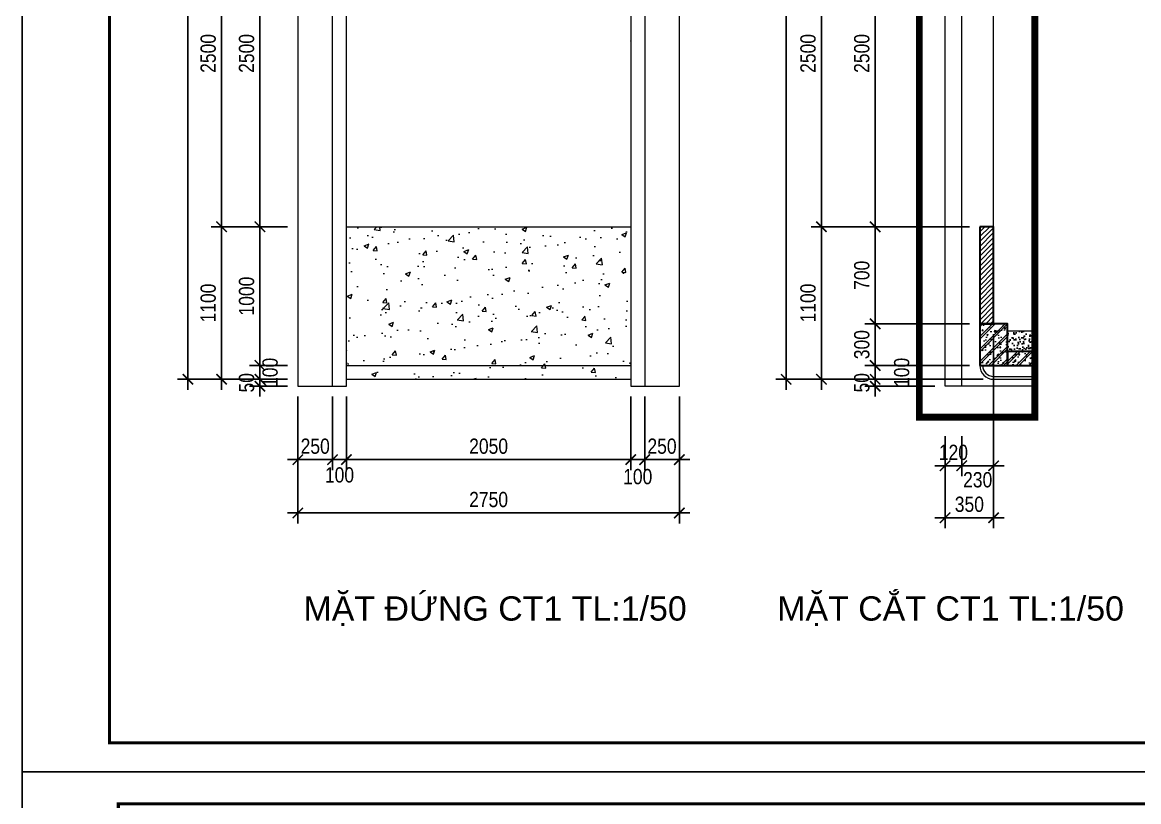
# Model space of a CAD drawing. Header units: inches. Extents: x 236662 to 497023, y -248575 to 81795.
# Drawn here: x 282445 to 290492, y -147477 to -141857 of the extents above; entities that cross this region are included whole.
import ezdxf
from ezdxf.xclip import XClip

# ---------------------------------------------------------------- set-up
doc = ezdxf.new("R2010")
doc.units = ezdxf.units.IN
doc.header["$LTSCALE"] = 10
doc.header["$MEASUREMENT"] = 0
doc.header["$XCLIPFRAME"] = 2
doc.linetypes.add('ACAD_ISO02W100', pattern=[15, 12, -3])
for name, color, linetype in [('01. HP_TEXT', 9, 'Continuous'), ('04. HP_CUA', 153, 'Continuous'), ('07. HP_KY HIEU', 43, 'Continuous'), ('08. HP_DIM', 118, 'Continuous'), ('hach', 7, 'Continuous')]:
    doc.layers.add(name, color=color, linetype=linetype)
for name, color, linetype, lineweight in [('02. HP_BE TONG', 1, 'Continuous', 35), ('03. HP_TUONG', 2, 'Continuous', 35), ('06. HP_THAY 1', 134, 'Continuous', 15), ('06. HP_THAY 2', 147, 'Continuous', 13), ('09_HP_HATCH', 8, 'Continuous', 5)]:
    doc.layers.add(name, color=color, linetype=linetype, lineweight=lineweight)
doc.layers.add('Tpl_Bound', color=1, linetype='Continuous', plot=False)
doc.styles.add('TEXT (none)', font='Arial.ttf')
doc.styles.add('text2', font='VHELVCN.TTF')
doc.dimstyles.new('AL-100 (1-50)', dxfattribs={"dimscale": 0.5, "dimtxt": 220, "dimasz": 150, "dimexe": 150, "dimexo": 150, "dimgap": 80, "dimtad": 1, "dimdec": 0, "dimzin": 9, "dimtxsty": 'text2', "dimblk": 'ARCHTICK', "dimcen": 1, "dimdle": 150, "dimclrd": 256, "dimclre": 256, "dimclrt": 7, "dimadec": 0, "dimazin": 0, "dimtfac": 1, "dimtdec": 0, "dimtix": 1, "dimtmove": 2, "dimatfit": 3, "dimldrblk": 'ARCHTICK', "dimfxl": 1, "dimtolj": 1, "dimtzin": 0, "dimlwd": -1, "dimlwe": -1, "dimarcsym": 0})

# ---------------------------------------------------------------- blocks, each defined once
blk = doc.blocks.new('KHUNG TEN A-3')
at = {"layer": '02. HP_BE TONG', "color": 1, "const_width": 0.5}
blk.add_lwpolyline([(15, 5), (415, 5), (415, 292), (15, 292)], close=True, dxfattribs=at)
at = {"layer": '06. HP_THAY 1'}
blk.add_lwpolyline([(0, 297), (420, 297), (420, 0), (0, 0)], close=True, dxfattribs=at)
at = {"layer": 'Defpoints'}
blk.add_lwpolyline([(0, 0), (420, 0), (420, 297), (0, 297)], close=True, dxfattribs=at)
blk = doc.blocks.new('_ArchTick')
at = {"color": 0, "linetype": 'ByBlock', "const_width": 0.15}
blk.add_lwpolyline([(-0.5, -0.5), (0.5, 0.5)], dxfattribs=at)
blk = doc.blocks.new('*D375')
at = {"layer": '08. HP_DIM', "transparency": 16777216}
for p, q in [((284430.9, -144556.5), (284430.9, -145085.7)), ((284680.9, -144556.5), (284680.9, -145085.7)), ((284430.9, -145010.7), (284355.9, -145010.7)), ((284430.9, -145010.7), (284680.9, -145010.7)), ((284680.9, -145010.7), (284755.9, -145010.7))]:
    blk.add_line(p, q, dxfattribs=at)
at = {"layer": 'Defpoints', "color": 0, "transparency": 16777216}
for p in [(284430.9, -144481.5), (284680.9, -144481.5), (284680.9, -145010.7)]:
    blk.add_point(p, dxfattribs=at)
at = {"layer": '08. HP_DIM', "transparency": 16777216, "xscale": 75, "yscale": 75, "zscale": 75}
blk.add_blockref('_ArchTick', (284430.9, -145010.7), dxfattribs=at)
at = {"layer": '08. HP_DIM', "transparency": 16777216, "xscale": 75, "yscale": 75, "zscale": 75, "rotation": 180}
blk.add_blockref('_ArchTick', (284680.9, -145010.7), dxfattribs=at)
at = {"layer": '08. HP_DIM', "color": 7, "transparency": 16777216, "insert": (284555.9, -144914.5), "char_height": 110, "attachment_point": 5, "style": 'text2'}
blk.add_mtext('\\A1;250', dxfattribs=at)
blk = doc.blocks.new('*D376')
at = {"layer": '08. HP_DIM', "transparency": 16777216}
for p, q in [((284680.9, -144556.5), (284680.9, -145085.7)), ((284780.9, -144556.5), (284780.9, -145085.7)), ((284605.9, -145010.7), (284855.9, -145010.7))]:
    blk.add_line(p, q, dxfattribs=at)
at = {"layer": 'Defpoints', "color": 0, "transparency": 16777216}
for p in [(284680.9, -144481.5), (284780.9, -144481.5), (284780.9, -145010.7)]:
    blk.add_point(p, dxfattribs=at)
at = {"layer": '08. HP_DIM', "transparency": 16777216, "xscale": 75, "yscale": 75, "zscale": 75, "rotation": 180}
blk.add_blockref('_ArchTick', (284680.9, -145010.7), dxfattribs=at)
at = {"layer": '08. HP_DIM', "transparency": 16777216, "xscale": 75, "yscale": 75, "zscale": 75}
blk.add_blockref('_ArchTick', (284780.9, -145010.7), dxfattribs=at)
at = {"layer": '08. HP_DIM', "color": 7, "transparency": 16777216, "insert": (284730.9, -145121.8), "char_height": 110, "attachment_point": 5, "style": 'text2'}
blk.add_mtext('\\A1;100', dxfattribs=at)
blk = doc.blocks.new('*D377')
at = {"layer": '08. HP_DIM', "transparency": 16777216}
for p, q in [((284780.9, -144556.5), (284780.9, -145085.7)), ((286830.9, -144556.5), (286830.9, -145085.7)), ((284705.9, -145010.7), (286905.9, -145010.7))]:
    blk.add_line(p, q, dxfattribs=at)
at = {"layer": 'Defpoints', "color": 0, "transparency": 16777216}
for p in [(284780.9, -144481.5), (286830.9, -144481.5), (286830.9, -145010.7)]:
    blk.add_point(p, dxfattribs=at)
at = {"layer": '08. HP_DIM', "transparency": 16777216, "xscale": 75, "yscale": 75, "zscale": 75, "rotation": 180}
blk.add_blockref('_ArchTick', (284780.9, -145010.7), dxfattribs=at)
at = {"layer": '08. HP_DIM', "transparency": 16777216, "xscale": 75, "yscale": 75, "zscale": 75}
blk.add_blockref('_ArchTick', (286830.9, -145010.7), dxfattribs=at)
at = {"layer": '08. HP_DIM', "color": 7, "transparency": 16777216, "insert": (285805.9, -144914.5), "char_height": 110, "attachment_point": 5, "style": 'text2'}
blk.add_mtext('\\A1;2050', dxfattribs=at)
blk = doc.blocks.new('*D378')
at = {"layer": '08. HP_DIM', "transparency": 16777216}
for p, q in [((286830.9, -144556.5), (286830.9, -145085.7)), ((286930.9, -144556.5), (286930.9, -145085.7)), ((286755.9, -145010.7), (287005.9, -145010.7))]:
    blk.add_line(p, q, dxfattribs=at)
at = {"layer": 'Defpoints', "color": 0, "transparency": 16777216}
for p in [(286830.9, -144481.5), (286930.9, -144481.5), (286930.9, -145010.7)]:
    blk.add_point(p, dxfattribs=at)
at = {"layer": '08. HP_DIM', "transparency": 16777216, "xscale": 75, "yscale": 75, "zscale": 75, "rotation": 180}
blk.add_blockref('_ArchTick', (286830.9, -145010.7), dxfattribs=at)
at = {"layer": '08. HP_DIM', "transparency": 16777216, "xscale": 75, "yscale": 75, "zscale": 75}
blk.add_blockref('_ArchTick', (286930.9, -145010.7), dxfattribs=at)
at = {"layer": '08. HP_DIM', "color": 7, "transparency": 16777216, "insert": (286880.9, -145133.9), "char_height": 110, "attachment_point": 5, "style": 'text2'}
blk.add_mtext('\\A1;100', dxfattribs=at)
blk = doc.blocks.new('*D379')
at = {"layer": '08. HP_DIM', "transparency": 16777216}
for p, q in [((286930.9, -144556.5), (286930.9, -145085.7)), ((287180.9, -144556.5), (287180.9, -145085.7)), ((286930.9, -145010.7), (286855.9, -145010.7)), ((286930.9, -145010.7), (287180.9, -145010.7)), ((287180.9, -145010.7), (287255.9, -145010.7))]:
    blk.add_line(p, q, dxfattribs=at)
at = {"layer": 'Defpoints', "color": 0, "transparency": 16777216}
for p in [(286930.9, -144481.5), (287180.9, -144481.5), (287180.9, -145010.7)]:
    blk.add_point(p, dxfattribs=at)
at = {"layer": '08. HP_DIM', "transparency": 16777216, "xscale": 75, "yscale": 75, "zscale": 75}
blk.add_blockref('_ArchTick', (286930.9, -145010.7), dxfattribs=at)
at = {"layer": '08. HP_DIM', "transparency": 16777216, "xscale": 75, "yscale": 75, "zscale": 75, "rotation": 180}
blk.add_blockref('_ArchTick', (287180.9, -145010.7), dxfattribs=at)
at = {"layer": '08. HP_DIM', "color": 7, "transparency": 16777216, "insert": (287055.9, -144914.5), "char_height": 110, "attachment_point": 5, "style": 'text2'}
blk.add_mtext('\\A1;250', dxfattribs=at)
blk = doc.blocks.new('*D372')
at = {"layer": '08. HP_DIM', "transparency": 16777216}
for p, q in [((284157.6, -144431.5), (284157.6, -144356.5)), ((284355.9, -144431.5), (284082.6, -144431.5)), ((284157.6, -144481.5), (284157.6, -144431.5)), ((284355.9, -144481.5), (284082.6, -144481.5)), ((284157.6, -144481.5), (284157.6, -144556.5))]:
    blk.add_line(p, q, dxfattribs=at)
at = {"layer": 'Defpoints', "color": 0, "transparency": 16777216}
for p in [(284157.6, -144431.5), (284430.9, -144431.5), (284430.9, -144481.5)]:
    blk.add_point(p, dxfattribs=at)
at = {"layer": '08. HP_DIM', "transparency": 16777216, "xscale": 75, "yscale": 75, "zscale": 75}
for p, rotation in [((284157.6, -144431.5), 270), ((284157.6, -144481.5), 90)]:
    blk.add_blockref('_ArchTick', p, dxfattribs=dict(at, rotation=rotation))
at = {"layer": '08. HP_DIM', "color": 7, "transparency": 16777216, "insert": (284061.4, -144456.5), "char_height": 110, "attachment_point": 5, "rotation": 90, "style": 'text2'}
blk.add_mtext('\\A1;50', dxfattribs=at)
blk = doc.blocks.new('*D366')
at = {"layer": '08. HP_DIM', "transparency": 16777216}
for p, q in [((284157.6, -144506.5), (284157.6, -144256.5)), ((284355.9, -144331.5), (284082.6, -144331.5)), ((284355.9, -144431.5), (284082.6, -144431.5))]:
    blk.add_line(p, q, dxfattribs=at)
at = {"layer": 'Defpoints', "color": 0, "transparency": 16777216}
for p in [(284157.6, -144331.5), (284430.9, -144331.5), (284430.9, -144431.5)]:
    blk.add_point(p, dxfattribs=at)
at = {"layer": '08. HP_DIM', "transparency": 16777216, "xscale": 75, "yscale": 75, "zscale": 75}
for p, rotation in [((284157.6, -144331.5), 90), ((284157.6, -144431.5), 270)]:
    blk.add_blockref('_ArchTick', p, dxfattribs=dict(at, rotation=rotation))
at = {"layer": '08. HP_DIM', "color": 7, "transparency": 16777216, "insert": (284230.9, -144381.5), "char_height": 110, "attachment_point": 5, "rotation": 90, "style": 'text2'}
blk.add_mtext('\\A1;100', dxfattribs=at)
blk = doc.blocks.new('*D367')
at = {"layer": '08. HP_DIM', "transparency": 16777216}
for p, q in [((284157.6, -144406.5), (284157.6, -143256.5)), ((284355.9, -143331.5), (284082.6, -143331.5)), ((284355.9, -144331.5), (284082.6, -144331.5))]:
    blk.add_line(p, q, dxfattribs=at)
at = {"layer": 'Defpoints', "color": 0, "transparency": 16777216}
for p in [(284157.6, -143331.5), (284430.9, -143331.5), (284430.9, -144331.5)]:
    blk.add_point(p, dxfattribs=at)
at = {"layer": '08. HP_DIM', "transparency": 16777216, "xscale": 75, "yscale": 75, "zscale": 75}
for p, rotation in [((284157.6, -143331.5), 90), ((284157.6, -144331.5), 270)]:
    blk.add_blockref('_ArchTick', p, dxfattribs=dict(at, rotation=rotation))
at = {"layer": '08. HP_DIM', "color": 7, "transparency": 16777216, "insert": (284061.4, -143831.5), "char_height": 110, "attachment_point": 5, "rotation": 90, "style": 'text2'}
blk.add_mtext('\\A1;1000', dxfattribs=at)
blk = doc.blocks.new('*D368')
at = {"layer": '08. HP_DIM', "transparency": 16777216}
for p, q in [((284157.6, -143406.5), (284157.6, -140756.5)), ((284355.9, -140831.5), (284082.6, -140831.5)), ((284355.9, -143331.5), (284082.6, -143331.5))]:
    blk.add_line(p, q, dxfattribs=at)
at = {"layer": 'Defpoints', "color": 0, "transparency": 16777216}
for p in [(284157.6, -140831.5), (284430.9, -140831.5), (284430.9, -143331.5)]:
    blk.add_point(p, dxfattribs=at)
at = {"layer": '08. HP_DIM', "transparency": 16777216, "xscale": 75, "yscale": 75, "zscale": 75}
for p, rotation in [((284157.6, -140831.5), 90), ((284157.6, -143331.5), 270)]:
    blk.add_blockref('_ArchTick', p, dxfattribs=dict(at, rotation=rotation))
at = {"layer": '08. HP_DIM', "color": 7, "transparency": 16777216, "insert": (284061.4, -142081.5), "char_height": 110, "attachment_point": 5, "rotation": 90, "style": 'text2'}
blk.add_mtext('\\A1;2500', dxfattribs=at)
blk = doc.blocks.new('*D371')
at = {"layer": '08. HP_DIM', "transparency": 16777216}
for p, q in [((283880.9, -143256.5), (283880.9, -144506.5)), ((284355.9, -143331.5), (283805.9, -143331.5)), ((284355.9, -144431.5), (283805.9, -144431.5))]:
    blk.add_line(p, q, dxfattribs=at)
at = {"layer": 'Defpoints', "color": 0, "transparency": 16777216}
for p in [(284430.9, -143331.5), (283880.9, -144431.5), (284430.9, -144431.5)]:
    blk.add_point(p, dxfattribs=at)
at = {"layer": '08. HP_DIM', "transparency": 16777216, "xscale": 75, "yscale": 75, "zscale": 75}
for p, rotation in [((283880.9, -143331.5), 90), ((283880.9, -144431.5), 270)]:
    blk.add_blockref('_ArchTick', p, dxfattribs=dict(at, rotation=rotation))
at = {"layer": '08. HP_DIM', "color": 7, "transparency": 16777216, "insert": (283784.7, -143881.5), "char_height": 110, "attachment_point": 5, "rotation": 90, "style": 'text2'}
blk.add_mtext('\\A1;1100', dxfattribs=at)
blk = doc.blocks.new('*D384')
at = {"layer": '08. HP_DIM', "transparency": 16777216}
for p, q in [((284430.9, -144556.5), (284430.9, -145470.3)), ((287180.9, -144556.5), (287180.9, -145470.3)), ((284355.9, -145395.3), (287255.9, -145395.3))]:
    blk.add_line(p, q, dxfattribs=at)
at = {"layer": 'Defpoints', "color": 0, "transparency": 16777216}
for p in [(284430.9, -144481.5), (287180.9, -144481.5), (287180.9, -145395.3)]:
    blk.add_point(p, dxfattribs=at)
at = {"layer": '08. HP_DIM', "transparency": 16777216, "xscale": 75, "yscale": 75, "zscale": 75, "rotation": 180}
blk.add_blockref('_ArchTick', (284430.9, -145395.3), dxfattribs=at)
at = {"layer": '08. HP_DIM', "transparency": 16777216, "xscale": 75, "yscale": 75, "zscale": 75}
blk.add_blockref('_ArchTick', (287180.9, -145395.3), dxfattribs=at)
at = {"layer": '08. HP_DIM', "color": 7, "transparency": 16777216, "insert": (285805.9, -145299.1), "char_height": 110, "attachment_point": 5, "style": 'text2'}
blk.add_mtext('\\A1;2750', dxfattribs=at)
blk = doc.blocks.new('ÁD221234RRE')
at = {"layer": '09_HP_HATCH'}
h = blk.add_hatch(dxfattribs=at)
h.set_pattern_fill('CHAU-01', color=256, scale=15, pattern_type=2)
h.set_pattern_definition([(50, (-55276.965, -37444.2), (107.58903, -9.41282), [11.25, -123.75]), (355, (-55276.97, -37444.2), (-20.8127, 112.82882), [9, -99]), (100.4514, (-55268, -37444.99), (86.7764, 103.41593), [9.56103, -105.17132]), (46.1842, (-55276.97, -37414.2), (160.08616, -24.82785), [16.875, -185.625]), (96.6356, (-55263.62, -37416.27), (140.1994, 146.11768), [14.34154, -157.75695]), (351.1842, (-55276.97, -37414.2), (140.1993, 146.1178), [13.5, -148.5]), (21, (-55261.965, -37421.7), (89.53606, -60.39283), [11.25, -123.75]), (326, (-55261.97, -37421.7), (36.4973, 108.7725), [9, -99]), (71.4514, (-55254.5, -37426.73), (126.0334, 48.37957), [9.56103, -105.17132]), (37.5, (-55276.965, -37444.2), (1.823978, 49.934078), [0, -97.8, 0, -100.5, 0, -99.375]), (7.5, (-55276.965, -37444.2), (39.46043, 59.161757), [0, -57.3, 0, -95.55, 0, -37.875]), (327.5, (-55310.415, -37444.2), (80.073365, -3.38323), [0, -37.5, 0, -117, 0, -155.25]), (317.5, (-55325.415, -37444.2), (87.477925, 15.01575), [0, -48.75, 0, -77.7, 0, -110.25]), (45, (-55276.965, -37444.2), (-45.07806, 45.07806), []), (45, (-55276.965, -37425.827), (-45.07806, 45.07806), [])])
h.paths.add_polyline_path([(0, -300), (200, -300), (200, 0), (0, 0)])
at = {"layer": '02. HP_BE TONG'}
blk.add_lwpolyline([(0, -300), (200, -300), (200, 0), (0, 0)], close=True, dxfattribs=at)
blk = doc.blocks.new('MATCAT 1-1')
at = {"layer": '09_HP_HATCH'}
h = blk.add_hatch(dxfattribs=at)
h.set_pattern_fill('ANSI31', color=8, scale=200)
h.paths.add_polyline_path([(-14850, 3950), (-15000, 3950), (-15000, 3100), (-14850, 3100)])
h.paths.add_polyline_path([(-15850, 5000), (-15950, 5000), (-15950, 4300), (-15850, 4300)])
h = blk.add_hatch(dxfattribs=at)
h.set_pattern_fill('CHAU-01', color=256, scale=15, pattern_type=2)
h.set_pattern_definition([(50, (-157386.48, -74841.05), (107.589027, -9.41282), [11.25, -123.75]), (355, (-157386.48, -74841.05), (-20.8127, 112.82882), [9, -99]), (100.4514, (-157377.52, -74841.83), (86.77641, 103.41593), [9.56103, -105.17132]), (46.1842, (-157386.48, -74811.05), (160.08616, -24.82785), [16.875, -185.625]), (96.6356, (-157373.14, -74813.12), (140.1994, 146.11768), [14.34154, -157.75695]), (351.1842, (-157386.48, -74811.05), (140.1993, 146.11779), [13.5, -148.5]), (21, (-157371.48, -74818.55), (89.53606, -60.392834), [11.25, -123.75]), (326, (-157371.48, -74818.55), (36.4973, 108.77251), [9, -99]), (71.4514, (-157364.02, -74823.58), (126.033394, 48.379575), [9.56103, -105.17132]), (37.5, (-157386.483, -74841.05), (1.823978, 49.934078), [0, -97.8, 0, -100.5, 0, -99.375]), (7.5, (-157386.483, -74841.05), (39.46043, 59.161757), [0, -57.3, 0, -95.55, 0, -37.875]), (327.5, (-157419.933, -74841.05), (80.073365, -3.383231), [0, -37.5, 0, -117, 0, -155.25]), (317.5, (-157434.93, -74841.05), (87.477925, 15.015747), [0, -48.75, 0, -77.7, 0, -110.25]), (45, (-157386.483, -74841.05), (-45.078057, 45.078057), []), (45, (-157386.483, -74822.674), (-45.078057, 45.078057), [])])
h.paths.add_polyline_path([(-15750, 4100), (-15750, 4000), (-15000, 4000), (-15000, 4100)])
at = {"layer": 'hach'}
h = blk.add_hatch(dxfattribs=at)
h.set_pattern_fill('AR-SAND', color=8, scale=25, angle=45)
h.set_pattern_definition([(82.5, (-14800, -2011), (-35.17533, 32.94818), [0, -38, 0, -42.5, 0, -40.625]), (52.5, (-14800, -2011), (-18.60344, 81.1745), [0, -20.5, 0, -34.25, 0, -13.125]), (12.5, (-14821.744, -2032.744), (54.95073, 55.1508), [0, -12.5, 0, -45, 0, -58.75]), (2.5, (-14821.744, -2032.744), (37.62605, 68.6566), [0, -6.25, 0, -29.5, 0, -33.75])])
h.paths.add_polyline_path([(-15000, 4250), (-15750, 4250), (-15750, 4100), (-15000, 4100)])
at = {"layer": '02. HP_BE TONG'}
blk.add_lwpolyline([(-15750, 4100), (-15750, 4000), (-15000, 4000), (-15000, 4100)], close=True, dxfattribs=at)
at = {"layer": '03. HP_TUONG'}
blk.add_lwpolyline([(-15950, 5000), (-15950, 4300), (-15850, 4300), (-15850, 5000)], close=True, dxfattribs=at)
at = {"layer": '06. HP_THAY 1'}
for p, q in [((-16200, 3850), (-16200, 11200)), ((-16080, 3850), (-16080, 10850)), ((-15850, 5000), (-15850, 7500)), ((-15850, 3920), (-15000, 3920)), ((-15850, 3900), (-15000, 3900)), ((-15850, 3850), (-15850, 3900)), ((-15000, 3850), (-16200, 3850))]:
    blk.add_line(p, q, dxfattribs=at)
for radius in [100, 80]:
    blk.add_arc((-15850, 4000), radius, 180, 270, dxfattribs=at)
at = {"layer": '06. HP_THAY 2'}
for p, q in [((-15750, 4250), (-15000, 4250)), ((-15750, 4000), (-15000, 4000, -4))]:
    blk.add_line(p, q, dxfattribs=at)
blk.add_blockref('ÁD221234RRE', (-15950, 4300), dxfattribs=at)
blk = doc.blocks.new('*D386')
at = {"layer": '08. HP_DIM', "transparency": 16777216}
for p, q in [((288592.6, -144431.5), (288592.6, -144356.5)), ((289371.5, -144431.5), (288517.6, -144431.5)), ((288592.6, -144481.5), (288592.6, -144431.5)), ((289021.5, -144481.5), (288517.6, -144481.5)), ((288592.6, -144481.5), (288592.6, -144556.5))]:
    blk.add_line(p, q, dxfattribs=at)
at = {"layer": 'Defpoints', "color": 0, "transparency": 16777216}
for p in [(288592.6, -144431.5), (289446.5, -144431.5), (289096.5, -144481.5)]:
    blk.add_point(p, dxfattribs=at)
at = {"layer": '08. HP_DIM', "transparency": 16777216, "xscale": 75, "yscale": 75, "zscale": 75}
for p, rotation in [((288592.6, -144431.5), 270), ((288592.6, -144481.5), 90)]:
    blk.add_blockref('_ArchTick', p, dxfattribs=dict(at, rotation=rotation))
at = {"layer": '08. HP_DIM', "color": 7, "transparency": 16777216, "insert": (288496.4, -144456.5), "char_height": 110, "attachment_point": 5, "rotation": 90, "style": 'text2'}
blk.add_mtext('\\A1;50', dxfattribs=at)
blk = doc.blocks.new('*D387')
at = {"layer": '08. HP_DIM', "transparency": 16777216}
for p, q in [((288592.6, -144506.5), (288592.6, -144256.5)), ((289271.5, -144331.5), (288517.6, -144331.5)), ((289371.5, -144431.5), (288517.6, -144431.5))]:
    blk.add_line(p, q, dxfattribs=at)
at = {"layer": 'Defpoints', "color": 0, "transparency": 16777216}
for p in [(288592.6, -144331.5), (289346.5, -144331.5), (289446.5, -144431.5)]:
    blk.add_point(p, dxfattribs=at)
at = {"layer": '08. HP_DIM', "transparency": 16777216, "xscale": 75, "yscale": 75, "zscale": 75}
for p, rotation in [((288592.6, -144331.5), 90), ((288592.6, -144431.5), 270)]:
    blk.add_blockref('_ArchTick', p, dxfattribs=dict(at, rotation=rotation))
at = {"layer": '08. HP_DIM', "color": 7, "transparency": 16777216, "insert": (288784.1, -144381.5), "char_height": 110, "attachment_point": 5, "rotation": 90, "style": 'text2'}
blk.add_mtext('\\A1;100', dxfattribs=at)
blk = doc.blocks.new('*D388')
at = {"layer": '08. HP_DIM', "transparency": 16777216}
for p, q in [((288592.6, -144406.5), (288592.6, -143956.5)), ((289271.5, -144031.5), (288517.6, -144031.5)), ((289271.5, -144331.5), (288517.6, -144331.5))]:
    blk.add_line(p, q, dxfattribs=at)
at = {"layer": 'Defpoints', "color": 0, "transparency": 16777216}
for p in [(288592.6, -144031.5), (289346.5, -144031.5), (289346.5, -144331.5)]:
    blk.add_point(p, dxfattribs=at)
at = {"layer": '08. HP_DIM', "transparency": 16777216, "xscale": 75, "yscale": 75, "zscale": 75}
for p, rotation in [((288592.6, -144031.5), 90), ((288592.6, -144331.5), 270)]:
    blk.add_blockref('_ArchTick', p, dxfattribs=dict(at, rotation=rotation))
at = {"layer": '08. HP_DIM', "color": 7, "transparency": 16777216, "insert": (288496.4, -144181.5), "char_height": 110, "attachment_point": 5, "rotation": 90, "style": 'text2'}
blk.add_mtext('\\A1;300', dxfattribs=at)
blk = doc.blocks.new('*D389')
at = {"layer": '08. HP_DIM', "transparency": 16777216}
for p, q in [((288592.6, -144106.5), (288592.6, -143256.5)), ((289271.5, -143331.5), (288517.6, -143331.5)), ((289271.5, -144031.5), (288517.6, -144031.5))]:
    blk.add_line(p, q, dxfattribs=at)
at = {"layer": 'Defpoints', "color": 0, "transparency": 16777216}
for p in [(288592.6, -143331.5), (289346.5, -143331.5), (289346.5, -144031.5)]:
    blk.add_point(p, dxfattribs=at)
at = {"layer": '08. HP_DIM', "transparency": 16777216, "xscale": 75, "yscale": 75, "zscale": 75}
for p, rotation in [((288592.6, -143331.5), 90), ((288592.6, -144031.5), 270)]:
    blk.add_blockref('_ArchTick', p, dxfattribs=dict(at, rotation=rotation))
at = {"layer": '08. HP_DIM', "color": 7, "transparency": 16777216, "insert": (288496.4, -143681.5), "char_height": 110, "attachment_point": 5, "rotation": 90, "style": 'text2'}
blk.add_mtext('\\A1;700', dxfattribs=at)
blk = doc.blocks.new('*D390')
at = {"layer": '08. HP_DIM', "transparency": 16777216}
for p, q in [((288592.6, -143406.5), (288592.6, -140756.5)), ((289371.5, -140831.5), (288517.6, -140831.5)), ((289271.5, -143331.5), (288517.6, -143331.5))]:
    blk.add_line(p, q, dxfattribs=at)
at = {"layer": 'Defpoints', "color": 0, "transparency": 16777216}
for p in [(288592.6, -140831.5), (289446.5, -140831.5), (289346.5, -143331.5)]:
    blk.add_point(p, dxfattribs=at)
at = {"layer": '08. HP_DIM', "transparency": 16777216, "xscale": 75, "yscale": 75, "zscale": 75}
for p, rotation in [((288592.6, -140831.5), 90), ((288592.6, -143331.5), 270)]:
    blk.add_blockref('_ArchTick', p, dxfattribs=dict(at, rotation=rotation))
at = {"layer": '08. HP_DIM', "color": 7, "transparency": 16777216, "insert": (288496.4, -142081.5), "char_height": 110, "attachment_point": 5, "rotation": 90, "style": 'text2'}
blk.add_mtext('\\A1;2500', dxfattribs=at)
blk = doc.blocks.new('*D399')
at = {"layer": '08. HP_DIM', "transparency": 16777216}
for p, q in [((288205, -144506.5), (288205, -143256.5)), ((289271.5, -143331.5), (288130, -143331.5)), ((289371.5, -144431.5), (288130, -144431.5))]:
    blk.add_line(p, q, dxfattribs=at)
at = {"layer": 'Defpoints', "color": 0, "transparency": 16777216}
for p in [(288205, -143331.5), (289346.5, -143331.5), (289446.5, -144431.5)]:
    blk.add_point(p, dxfattribs=at)
at = {"layer": '08. HP_DIM', "transparency": 16777216, "xscale": 75, "yscale": 75, "zscale": 75}
for p, rotation in [((288205, -143331.5), 90), ((288205, -144431.5), 270)]:
    blk.add_blockref('_ArchTick', p, dxfattribs=dict(at, rotation=rotation))
at = {"layer": '08. HP_DIM', "color": 7, "transparency": 16777216, "insert": (288108.9, -143881.5), "char_height": 110, "attachment_point": 5, "rotation": 90, "style": 'text2'}
blk.add_mtext('\\A1;1100', dxfattribs=at)
blk = doc.blocks.new('MATDUNG CT1')
at = {"layer": '09_HP_HATCH'}
h = blk.add_hatch(dxfattribs=at)
h.set_pattern_fill('AR-CONC', color=256, scale=50)
h.set_pattern_definition([(50, (0, 4), (358.63, -31.376), [37.5, -412.5]), (355, (0, 4), (-69.376, 376.096), [30, -330]), (100.4514, (29.9, 1.4), (289.254, 344.72), [31.87, -350.57]), (46.184, (0, 104), (533.62, -82.76), [56.25, -618.75]), (96.636, (44.47, 97.1), (467.33, 487.06), [47.805, -525.857]), (351.184, (0, 104), (467.33, 487.06), [45, -495]), (21, (50, 79), (298.454, -201.31), [37.5, -412.5]), (326, (50, 79), (121.658, 362.575), [30, -330]), (71.4514, (74.87, 62.22), (420.111, 161.266), [31.87, -350.57]), (37.5, (0, 4), (6.08, 166.447), [0, -326, 0, -335, 0, -331.25]), (7.5, (0, 4), (131.535, 197.206), [0, -191, 0, -318.5, 0, -126.25]), (327.5, (-111.5, 4), (266.9112, -11.2774), [0, -125, 0, -390, 0, -517.5]), (317.5, (-161.5, 4), (291.593, 50.052), [0, -162.5, 0, -259, 0, -367.5])])
h.paths.add_polyline_path([(-350, 4750), (-2400, 4750), (-2400, 3750), (-350, 3750)])
h.paths.add_polyline_path([(-350, 3750), (-2400, 3750), (-2400, 3650), (-350, 3650)])
h = blk.add_hatch(dxfattribs=at)
h.set_pattern_fill('AR-CONC', color=256, scale=50)
h.set_pattern_definition([(50, (-287180.87, 144481.53), (358.6301, -31.37607), [37.5, -412.5]), (355, (-287180.87, 144481.53), (-69.37567, 376.09607), [30, -330]), (100.45144, (-287151, 144478.9), (289.25442, 344.72), [31.8701, -350.57106]), (46.1842, (-287180.87, 144581.53), (533.62067, -82.75964), [56.25, -618.75]), (96.63564, (-287136.4, 144574.63), (467.331, 487.0593), [47.8052, -525.8569]), (351.18416, (-287180.87, 144581.53), (467.331, 487.0593), [45, -495]), (21, (-287130.87, 144556.53), (298.45353, -201.30945), [37.5, -412.5]), (326, (-287130.87, 144556.53), (121.65767, 362.57502), [30, -330]), (71.45144, (-287106, 144539.75), (420.1112, 161.26558), [31.8701, -350.57106]), (37.5, (-287180.87, 144481.53), (6.07993, 166.446927), [0, -326, 0, -335, 0, -331.25]), (7.5, (-287180.87, 144481.53), (131.53477, 197.20586), [0, -191, 0, -318.5, 0, -126.25]), (327.5, (-287292.37, 144481.53), (266.91122, -11.277436), [0, -125, 0, -390, 0, -517.5]), (317.5, (-287342.37, 144481.53), (291.59308, 50.05249), [0, -162.5, 0, -259, 0, -367.5])])
h.paths.add_polyline_path([(-350, 1150), (-2400, 1150), (-2400, 150), (-350, 150)])
h.paths.add_polyline_path([(-350, 150), (-2400, 150), (-2400, 50), (-350, 50)])
at = {"layer": '04. HP_CUA'}
blk.add_line((-350, 2491.6), (-350, 2487.4), dxfattribs=at)
at = {"layer": '06. HP_THAY 1'}
for p, q in [((-2770, 8650), (-2770, 8690)), ((20, 8690), (-2770, 8690)), ((-2770, 8650), (20, 8650)), ((-2750, 8650), (-2750, 0)), ((0, 0), (0, 8650)), ((20, 8650), (20, 8690)), ((-1654.8, 7309.7), (-1585.8, 7325.1)), ((-1585.8, 7325.1), (-1516, 7336.2)), ((-1516, 7336.2), (-1445.6, 7342.8)), ((-1445.6, 7342.8), (-1375, 7345)), ((-1375, 7345), (-1304.4, 7342.8)), ((-1304.4, 7342.8), (-1234, 7336.2)), ((-1234, 7336.2), (-1164.2, 7325.1)), ((-1164.2, 7325.1), (-1095.2, 7309.7)), ((-1854, 7238), (-1789.2, 7266)), ((-1789.2, 7266), (-1722.7, 7290)), ((-1722.7, 7290), (-1654.8, 7309.7)), ((-1095.2, 7309.7), (-1027.3, 7290)), ((-1027.3, 7290), (-960.8, 7266)), ((-960.8, 7266), (-896, 7238)), ((-2036.3, 7130.2), (-1977.8, 7169.9)), ((-1977.8, 7169.9), (-1917, 7205.9)), ((-1917, 7205.9), (-1854, 7238)), ((-896, 7238), (-833, 7205.9)), ((-833, 7205.9), (-772.2, 7169.9)), ((-772.2, 7169.9), (-713.7, 7130.2)), ((-2145.1, 7040.1), (-2092.1, 7086.9)), ((-2092.1, 7086.9), (-2036.3, 7130.2)), ((-713.7, 7130.2), (-657.9, 7086.9)), ((-657.9, 7086.8), (-657.9, 7086.9)), ((-657.9, 7086.9), (-657.9, 7086.8)), ((-657.9, 7086.8), (-657.9, 7086.8)), ((-657.9, 7086.8), (-604.9, 7040.1)), ((-657.9, 7086.8), (-657.9, 7086.8)), ((-2195.1, 6990.1), (-2145.1, 7040.1)), ((-604.9, 7040.1), (-604.9, 7040.1)), ((-604.9, 7040.1), (-604.9, 7040.1)), ((-604.9, 7040.1), (-554.9, 6990.1)), ((-2285.2, 6881.3), (-2241.9, 6937.1)), ((-2241.9, 6937.1), (-2195.1, 6990.1)), ((-1811.4, 6897.4), (-1752.3, 6923)), ((-1752.3, 6923), (-1691.7, 6944.8)), ((-1691.7, 6944.8), (-1629.9, 6962.8)), ((-1629.9, 6962.8), (-1567.1, 6976.8)), ((-1567.1, 6976.8), (-1503.5, 6986.9)), ((-1503.5, 6986.9), (-1439.4, 6993)), ((-1439.4, 6993), (-1375, 6995)), ((-1375, 6995), (-1310.6, 6993)), ((-1310.6, 6993), (-1246.5, 6986.9)), ((-1246.5, 6986.9), (-1182.9, 6976.8)), ((-1182.9, 6976.8), (-1120.1, 6962.8)), ((-1120.1, 6962.8), (-1058.3, 6944.8)), ((-1058.3, 6944.8), (-997.7, 6923)), ((-997.7, 6923), (-938.6, 6897.4)), ((-554.9, 6990.1), (-554.9, 6990.1)), ((-554.9, 6990.1), (-554.9, 6990.1)), ((-554.9, 6990.1), (-508.1, 6937.1)), ((-508.1, 6937.1), (-464.8, 6881.3)), ((-2324.9, 6822.8), (-2285.2, 6881.3)), ((-1924.2, 6835.4), (-1868.8, 6868.2)), ((-1868.8, 6868.2), (-1811.4, 6897.4)), ((-938.6, 6897.4), (-881.2, 6868.2)), ((-881.2, 6868.2), (-825.8, 6835.4)), ((-464.8, 6881.3), (-425.1, 6822.8)), ((-2360.8, 6762), (-2370.3, 6743.5)), ((-2370.3, 6743.5), (-2360.9, 6762)), ((-2360.9, 6762), (-2324.9, 6822.8)), ((-2360.8, 6761.9), (-2360.8, 6762)), ((-2028.4, 6759.8), (-1977.5, 6799.2)), ((-1977.5, 6799.2), (-1924.2, 6835.4)), ((-825.8, 6835.4), (-772.5, 6799.2)), ((-772.5, 6799.2), (-721.6, 6759.8)), ((-425.1, 6822.8), (-389.1, 6762)), ((-389.2, 6762), (-389.1, 6761.9)), ((-389.1, 6761.9), (-389.2, 6761.9)), ((-389.1, 6762), (-357, 6699)), ((-2411.6, 6655.9), (-2400.9, 6680.6)), ((-2400.9, 6680.6), (-2393, 6699)), ((-2393, 6699), (-2382.4, 6719.7)), ((-2370.3, 6743.5), (-2382.4, 6719.7)), ((-2122.2, 6671.7), (-2076.7, 6717.2)), ((-2076.7, 6717.2), (-2028.4, 6759.8)), ((-721.6, 6759.8), (-673.3, 6717.2)), ((-673.3, 6717.2), (-627.8, 6671.7)), ((-357, 6699), (-329, 6634.2)), ((-2436.8, 6590.4), (-2427.6, 6615.9)), ((-2427.6, 6615.9), (-2421, 6634.2)), ((-2421, 6634.2), (-2411.6, 6655.9)), ((-2204.2, 6572.5), (-2164.8, 6623.4)), ((-2164.8, 6623.4), (-2122.2, 6671.7)), ((-627.8, 6671.7), (-585.2, 6623.4)), ((-585.2, 6623.4), (-545.8, 6572.5)), ((-329, 6634.2), (-323.2, 6618)), ((-323.2, 6618), (-305, 6567.7)), ((-2457.8, 6523.5), (-2464.7, 6499.5)), ((-2457.8, 6523.5), (-2451.8, 6544)), ((-2451.8, 6544), (-2450.2, 6549.6)), ((-2450.2, 6549.6), (-2445, 6567.7)), ((-2445, 6567.7), (-2436.8, 6590.4)), ((-2273.2, 6463.8), (-2240.4, 6519.2)), ((-2240.4, 6519.2), (-2204.2, 6572.5)), ((-545.8, 6572.5), (-509.6, 6519.2)), ((-509.6, 6519.2), (-476.8, 6463.8)), ((-305.1, 6567.6), (-305.1, 6567.6)), ((-305, 6567.7), (-300.2, 6550.9)), ((-300.2, 6550.9), (-285.3, 6499.8)), ((-2480.1, 6430.8), (-2470.2, 6475)), ((-2469.1, 6479.8), (-2470.2, 6475)), ((-2469.1, 6479.8), (-2464.7, 6499.5)), ((-2302.4, 6406.4), (-2273.2, 6463.8)), ((-476.8, 6463.8), (-447.6, 6406.4)), ((-285.3, 6499.8), (-281.5, 6482.5)), ((-281.5, 6482.5), (-278.9, 6470.9)), ((-278.9, 6470.9), (-269.9, 6430.8)), ((-2497.8, 6290.6), (-2491.2, 6361)), ((-2491.2, 6361), (-2480.1, 6430.8)), ((-2491.2, 6361), (-2491.1, 6361)), ((-2491.1, 6360.9), (-2491.1, 6361)), ((-2328, 6347.3), (-2302.4, 6406.4)), ((-447.6, 6406.4), (-422, 6347.3)), ((-269.9, 6430.8), (-270, 6430.7)), ((-270, 6430.7), (-270, 6430.7)), ((-269.9, 6430.8), (-269.9, 6430.8)), ((-269.9, 6430.8), (-258.8, 6361)), ((-258.9, 6360.9), (-259, 6360.8)), ((-258.8, 6361), (-258.9, 6361)), ((-258.8, 6361), (-258.9, 6361)), ((-258.9, 6361), (-258.9, 6360.9)), ((-258.9, 6361), (-258.9, 6361)), ((-258.8, 6361), (-252.2, 6290.6)), ((-2500, 6221.6), (-2497.8, 6290.6)), ((-2367.8, 6224.9), (-2349.8, 6286.7)), ((-2349.8, 6286.7), (-2328, 6347.3)), ((-422, 6347.3), (-400.2, 6286.7)), ((-400.2, 6286.7), (-382.2, 6224.9)), ((-252.2, 6290.6), (-250, 6221.6)), ((-2500, 6220), (-2500, 6221.6)), ((-2500, 0), (-2500, 6220)), ((-2381.8, 6162.1), (-2367.8, 6224.9)), ((-382.2, 6224.9), (-368.2, 6162.1)), ((-250, 6221.6), (-250, 6220)), ((-250, 6220), (-250, 0)), ((-2391.9, 6098.5), (-2381.8, 6162.1)), ((-368.2, 6162.1), (-365.5, 6145)), ((-365.5, 6145), (-350, 6048.4)), ((-2398, 6035.4), (-2391.9, 6098.5)), ((-350, 6048.4), (-350, 150)), ((-2400, 5971), (-2398, 6035.4)), ((-2400, 4750), (-2400, 5971)), ((-2400, 3750), (-2400, 4750)), ((-2400, 3650), (-2400, 3750)), ((-2400, 1150), (-2400, 3650)), ((-2400, 150), (-2400, 1150)), ((-2400, 50), (-2400, 150)), ((-350, 150), (-350, 50)), ((-2750, 0), (-2500, 0)), ((-2500, 0), (-2400, 0)), ((-2400, 0), (-2400, 50)), ((-350, 50), (-350, 0)), ((-350, 0), (-250, 0)), ((-250, 0), (0, 0))]:
    blk.add_line(p, q, dxfattribs=at)
at = {"layer": '06. HP_THAY 2'}
for p, q in [((-350, 4750), (-2400, 4750)), ((-2400, 3750), (-350, 3750)), ((-350, 3750), (-350, 3650)), ((-2400, 3650), (-350, 3650)), ((-2400, 1150), (-350, 1150)), ((-2400, 150), (-350, 150)), ((-2400, 50), (-350, 50))]:
    blk.add_line(p, q, dxfattribs=at)
blk = doc.blocks.new('*D403')
at = {"layer": '08. HP_DIM', "transparency": 16777216}
for p, q in [((288205, -143406.5), (288205, -140756.5)), ((289371.5, -140831.5), (288130, -140831.5)), ((289271.5, -143331.5), (288130, -143331.5))]:
    blk.add_line(p, q, dxfattribs=at)
at = {"layer": 'Defpoints', "color": 0, "transparency": 16777216}
for p in [(288205, -140831.5), (289446.5, -140831.5), (289346.5, -143331.5)]:
    blk.add_point(p, dxfattribs=at)
at = {"layer": '08. HP_DIM', "transparency": 16777216, "xscale": 75, "yscale": 75, "zscale": 75}
for p, rotation in [((288205, -140831.5), 90), ((288205, -143331.5), 270)]:
    blk.add_blockref('_ArchTick', p, dxfattribs=dict(at, rotation=rotation))
at = {"layer": '08. HP_DIM', "color": 7, "transparency": 16777216, "insert": (288108.9, -142081.5), "char_height": 110, "attachment_point": 5, "rotation": 90, "style": 'text2'}
blk.add_mtext('\\A1;2500', dxfattribs=at)
blk = doc.blocks.new('*D407')
at = {"layer": '08. HP_DIM', "transparency": 16777216}
for p, q in [((287951.1, -135756.5), (287951.1, -144506.5)), ((289021.5, -135831.5), (287876.1, -135831.5)), ((289371.5, -144431.5), (287876.1, -144431.5))]:
    blk.add_line(p, q, dxfattribs=at)
at = {"layer": 'Defpoints', "color": 0, "transparency": 16777216}
for p in [(289096.5, -135831.5), (287951.1, -144431.5), (289446.5, -144431.5)]:
    blk.add_point(p, dxfattribs=at)
at = {"layer": '08. HP_DIM', "transparency": 16777216, "xscale": 75, "yscale": 75, "zscale": 75}
for p, rotation in [((287951.1, -135831.5), 90), ((287951.1, -144431.5), 270)]:
    blk.add_blockref('_ArchTick', p, dxfattribs=dict(at, rotation=rotation))
at = {"layer": '08. HP_DIM', "color": 7, "transparency": 16777216, "insert": (287855, -140131.5), "char_height": 110, "attachment_point": 5, "rotation": 90, "style": 'text2'}
blk.add_mtext('\\A1;8600', dxfattribs=at)
blk = doc.blocks.new('*D408')
at = {"layer": '08. HP_DIM', "transparency": 16777216}
for p, q in [((283880.9, -143406.5), (283880.9, -140756.5)), ((284355.9, -140831.5), (283805.9, -140831.5)), ((284355.9, -143331.5), (283805.9, -143331.5))]:
    blk.add_line(p, q, dxfattribs=at)
at = {"layer": 'Defpoints', "color": 0, "transparency": 16777216}
for p in [(283880.9, -140831.5), (284430.9, -140831.5), (284430.9, -143331.5)]:
    blk.add_point(p, dxfattribs=at)
at = {"layer": '08. HP_DIM', "transparency": 16777216, "xscale": 75, "yscale": 75, "zscale": 75}
for p, rotation in [((283880.9, -140831.5), 90), ((283880.9, -143331.5), 270)]:
    blk.add_blockref('_ArchTick', p, dxfattribs=dict(at, rotation=rotation))
at = {"layer": '08. HP_DIM', "color": 7, "transparency": 16777216, "insert": (283784.7, -142081.5), "char_height": 110, "attachment_point": 5, "rotation": 90, "style": 'text2'}
blk.add_mtext('\\A1;2500', dxfattribs=at)
blk = doc.blocks.new('*D411')
at = {"layer": '08. HP_DIM', "transparency": 16777216}
for p, q in [((283638.4, -144506.5), (283638.4, -135756.5)), ((284355.9, -135831.5), (283563.4, -135831.5)), ((284355.9, -144431.5), (283563.4, -144431.5))]:
    blk.add_line(p, q, dxfattribs=at)
at = {"layer": 'Defpoints', "color": 0, "transparency": 16777216}
for p in [(283638.4, -135831.5), (284430.9, -135831.5), (284430.9, -144431.5)]:
    blk.add_point(p, dxfattribs=at)
at = {"layer": '08. HP_DIM', "transparency": 16777216, "xscale": 75, "yscale": 75, "zscale": 75}
for p, rotation in [((283638.4, -135831.5), 90), ((283638.4, -144431.5), 270)]:
    blk.add_blockref('_ArchTick', p, dxfattribs=dict(at, rotation=rotation))
at = {"layer": '08. HP_DIM', "color": 7, "transparency": 16777216, "insert": (283542.2, -140131.5), "char_height": 110, "attachment_point": 5, "rotation": 90, "style": 'text2'}
blk.add_mtext('\\A1;8600', dxfattribs=at)
blk = doc.blocks.new('*D412')
at = {"layer": '08. HP_DIM', "transparency": 16777216}
for p, q in [((289096.5, -144842.3), (289096.5, -145130.2)), ((289216.5, -144842.3), (289216.5, -145130.2)), ((289096.5, -145055.2), (289021.5, -145055.2)), ((289096.5, -145055.2), (289216.5, -145055.2)), ((289216.5, -145055.2), (289291.5, -145055.2))]:
    blk.add_line(p, q, dxfattribs=at)
at = {"layer": 'Defpoints', "color": 0, "transparency": 16777216}
for p in [(289096.5, -144767.3), (289216.5, -144767.3), (289216.5, -145055.2)]:
    blk.add_point(p, dxfattribs=at)
at = {"layer": '08. HP_DIM', "transparency": 16777216, "xscale": 75, "yscale": 75, "zscale": 75}
blk.add_blockref('_ArchTick', (289096.5, -145055.2), dxfattribs=at)
at = {"layer": '08. HP_DIM', "transparency": 16777216, "xscale": 75, "yscale": 75, "zscale": 75, "rotation": 180}
blk.add_blockref('_ArchTick', (289216.5, -145055.2), dxfattribs=at)
at = {"layer": '08. HP_DIM', "color": 7, "transparency": 16777216, "insert": (289156.5, -144959), "char_height": 110, "attachment_point": 5, "style": 'text2'}
blk.add_mtext('\\A1;120', dxfattribs=at)
blk = doc.blocks.new('*D413')
at = {"layer": '08. HP_DIM', "transparency": 16777216}
for p, q in [((289446.5, -144106.5), (289446.5, -145130.2)), ((289216.5, -144842.3), (289216.5, -145130.2)), ((289141.5, -145055.2), (289521.5, -145055.2))]:
    blk.add_line(p, q, dxfattribs=at)
at = {"layer": 'Defpoints', "color": 0, "transparency": 16777216}
for p in [(289446.5, -144031.5), (289216.5, -144767.3), (289446.5, -145055.2)]:
    blk.add_point(p, dxfattribs=at)
at = {"layer": '08. HP_DIM', "transparency": 16777216, "xscale": 75, "yscale": 75, "zscale": 75, "rotation": 180}
blk.add_blockref('_ArchTick', (289216.5, -145055.2), dxfattribs=at)
at = {"layer": '08. HP_DIM', "transparency": 16777216, "xscale": 75, "yscale": 75, "zscale": 75}
blk.add_blockref('_ArchTick', (289446.5, -145055.2), dxfattribs=at)
at = {"layer": '08. HP_DIM', "color": 7, "transparency": 16777216, "insert": (289331.5, -145156.5), "char_height": 110, "attachment_point": 5, "style": 'text2'}
blk.add_mtext('\\A1;230', dxfattribs=at)
blk = doc.blocks.new('*D414')
at = {"layer": '08. HP_DIM', "transparency": 16777216}
for p, q in [((289096.5, -144842.3), (289096.5, -145504.6)), ((289446.5, -144842.3), (289446.5, -145504.6)), ((289021.5, -145429.6), (289521.5, -145429.6))]:
    blk.add_line(p, q, dxfattribs=at)
at = {"layer": 'Defpoints', "color": 0, "transparency": 16777216}
for p in [(289096.5, -144767.3), (289446.5, -144767.3), (289446.5, -145429.6)]:
    blk.add_point(p, dxfattribs=at)
at = {"layer": '08. HP_DIM', "transparency": 16777216, "xscale": 75, "yscale": 75, "zscale": 75, "rotation": 180}
blk.add_blockref('_ArchTick', (289096.5, -145429.6), dxfattribs=at)
at = {"layer": '08. HP_DIM', "transparency": 16777216, "xscale": 75, "yscale": 75, "zscale": 75}
blk.add_blockref('_ArchTick', (289446.5, -145429.6), dxfattribs=at)
at = {"layer": '08. HP_DIM', "color": 7, "transparency": 16777216, "insert": (289271.5, -145333.4), "char_height": 110, "attachment_point": 5, "style": 'text2'}
blk.add_mtext('\\A1;350', dxfattribs=at)

msp = doc.modelspace()

# ---------------------------------------------------------------- linework, layer by layer
at = {"layer": '07. HP_KY HIEU', "linetype": 'ACAD_ISO02W100', "ltscale": 5, "const_width": 50, "elevation": -12.6}
msp.add_lwpolyline([(288910.8, -144705), (288910.8, -135557.3), (289743.1, -135557.3), (289743.1, -144705)], close=True, dxfattribs=at)
at = {"layer": 'Tpl_Bound', "color": 1}
for points in [[(282444.6, -147262.5), (282444.6, -134810.7), (300149.3, -134810.7), (300149.3, -147262.5)], [(282444.6, -160959.6), (282444.6, -147262.5), (301919.7, -147262.5), (301919.7, -160959.6)]]:
    msp.add_lwpolyline(points, close=True, dxfattribs=at)

# ---------------------------------------------------------------- block references
at = {"color": 1}
for p, xscale, yscale, zscale in [((282444.6, -147262.5, -166.2), 41.92548438755171, 41.92548438755171, 41.92548438755171), ((282444.6, -160959.6, -154.9), 46.11803282630687, 46.11803282630687, 46.11803282630687)]:
    msp.add_blockref('KHUNG TEN A-3', p, dxfattribs=dict(at, xscale=xscale, yscale=yscale, zscale=zscale))
ref = msp.add_blockref('MATCAT 1-1', (305296.5, -148331.5))
XClip(ref).set_block_clipping_path([(-16385.7521347108, 3626.4932071802), (-15553.4181751654, 12774.1849271648)])
at = {"layer": '08. HP_DIM'}
msp.add_blockref('MATDUNG CT1', (287180.9, -144481.5), dxfattribs=at)

# ---------------------------------------------------------------- texts
at = {"layer": '01. HP_TEXT', "style": 'TEXT (none)'}
for s, p in [('MẶT ĐỨNG CT1 TL:1/50', (284471.5, -146171.6, -81.9)), ('MẶT CẮT CT1 TL:1/50', (287886.4, -146171.6, -81.9))]:
    msp.add_text(s, height=175, dxfattribs=at).set_placement(p)

# ---------------------------------------------------------------- dimensions: what is measured, and where the dimension line sits
at = {"layer": '08. HP_DIM'}
for base, p1, p2, picture, middle in [((283638.4, -135831.5), (284430.9, -144431.5), (284430.9, -135831.5), '*D411', (283542.2, -140131.5)), ((287951.1, -144431.5), (289096.5, -135831.5), (289446.5, -144431.5), '*D407', (287855, -140131.5)), ((283880.9, -140831.5), (284430.9, -143331.5), (284430.9, -140831.5), '*D408', (283784.7, -142081.5)), ((284157.6, -140831.5), (284430.9, -143331.5), (284430.9, -140831.5), '*D368', (284061.4, -142081.5)), ((288205, -140831.5), (289346.5, -143331.5), (289446.5, -140831.5), '*D403', (288108.9, -142081.5)), ((288592.6, -140831.5), (289346.5, -143331.5), (289446.5, -140831.5), '*D390', (288496.4, -142081.5)), ((283880.9, -144431.5), (284430.9, -143331.5), (284430.9, -144431.5), '*D371', (283784.7, -143881.5)), ((284157.6, -143331.5), (284430.9, -144331.5), (284430.9, -143331.5), '*D367', (284061.4, -143831.5)), ((288205, -143331.5), (289446.5, -144431.5), (289346.5, -143331.5), '*D399', (288108.9, -143881.5)), ((288592.6, -143331.5), (289346.5, -144031.5), (289346.5, -143331.5), '*D389', (288496.4, -143681.5)), ((288592.6, -144031.5), (289346.5, -144331.5), (289346.5, -144031.5), '*D388', (288496.4, -144181.5)), ((284157.6, -144431.5), (284430.9, -144481.5), (284430.9, -144431.5), '*D372', (284061.4, -144456.5)), ((288592.6, -144431.5), (289096.5, -144481.5), (289446.5, -144431.5), '*D386', (288496.4, -144456.5))]:
    dim = msp.add_linear_dim(base=base, p1=p1, p2=p2, angle=90, dimstyle='AL-100 (1-50)', dxfattribs=at)
    dim.commit()
    dim.dimension.update_dxf_attribs({"geometry": picture, "text_midpoint": middle})
for base, p1, p2, picture, middle in [((289446.5, -145055.2), (289216.5, -144767.3), (289446.5, -144031.5), '*D413', (289331.5, -145156.5)), ((284780.9, -145010.7), (284680.9, -144481.5), (284780.9, -144481.5), '*D376', (284730.9, -145121.8)), ((286930.9, -145010.7), (286830.9, -144481.5), (286930.9, -144481.5), '*D378', (286880.9, -145133.9))]:
    dim = msp.add_linear_dim(base=base, p1=p1, p2=p2, dimstyle='AL-100 (1-50)', dxfattribs=at)
    dim.commit()
    dim.dimension.update_dxf_attribs({"geometry": picture, "text_midpoint": middle, "dimtype": 160})
for base, p1, p2, picture, middle in [((284157.6, -144331.5), (284430.9, -144431.5), (284430.9, -144331.5), '*D366', (284230.9, -144381.5)), ((288592.6, -144331.5), (289446.5, -144431.5), (289346.5, -144331.5), '*D387', (288784.1, -144381.5))]:
    dim = msp.add_linear_dim(base=base, p1=p1, p2=p2, angle=90, dimstyle='AL-100 (1-50)', dxfattribs=at)
    dim.commit()
    dim.dimension.update_dxf_attribs({"geometry": picture, "text_midpoint": middle, "dimtype": 160})
for base, p1, p2, picture, middle in [((284680.9, -145010.7), (284430.9, -144481.5), (284680.9, -144481.5), '*D375', (284555.9, -144914.5)), ((287180.9, -145395.3), (284430.9, -144481.5), (287180.9, -144481.5), '*D384', (285805.9, -145299.1)), ((286830.9, -145010.7), (284780.9, -144481.5), (286830.9, -144481.5), '*D377', (285805.9, -144914.5)), ((287180.9, -145010.7), (286930.9, -144481.5), (287180.9, -144481.5), '*D379', (287055.9, -144914.5)), ((289216.5, -145055.2), (289096.5, -144767.3), (289216.5, -144767.3), '*D412', (289156.5, -144959)), ((289446.5, -145429.6), (289096.5, -144767.3), (289446.5, -144767.3), '*D414', (289271.5, -145333.4))]:
    dim = msp.add_linear_dim(base=base, p1=p1, p2=p2, dimstyle='AL-100 (1-50)', dxfattribs=at)
    dim.commit()
    dim.dimension.update_dxf_attribs({"geometry": picture, "text_midpoint": middle})

doc.saveas('drawing.dxf')
